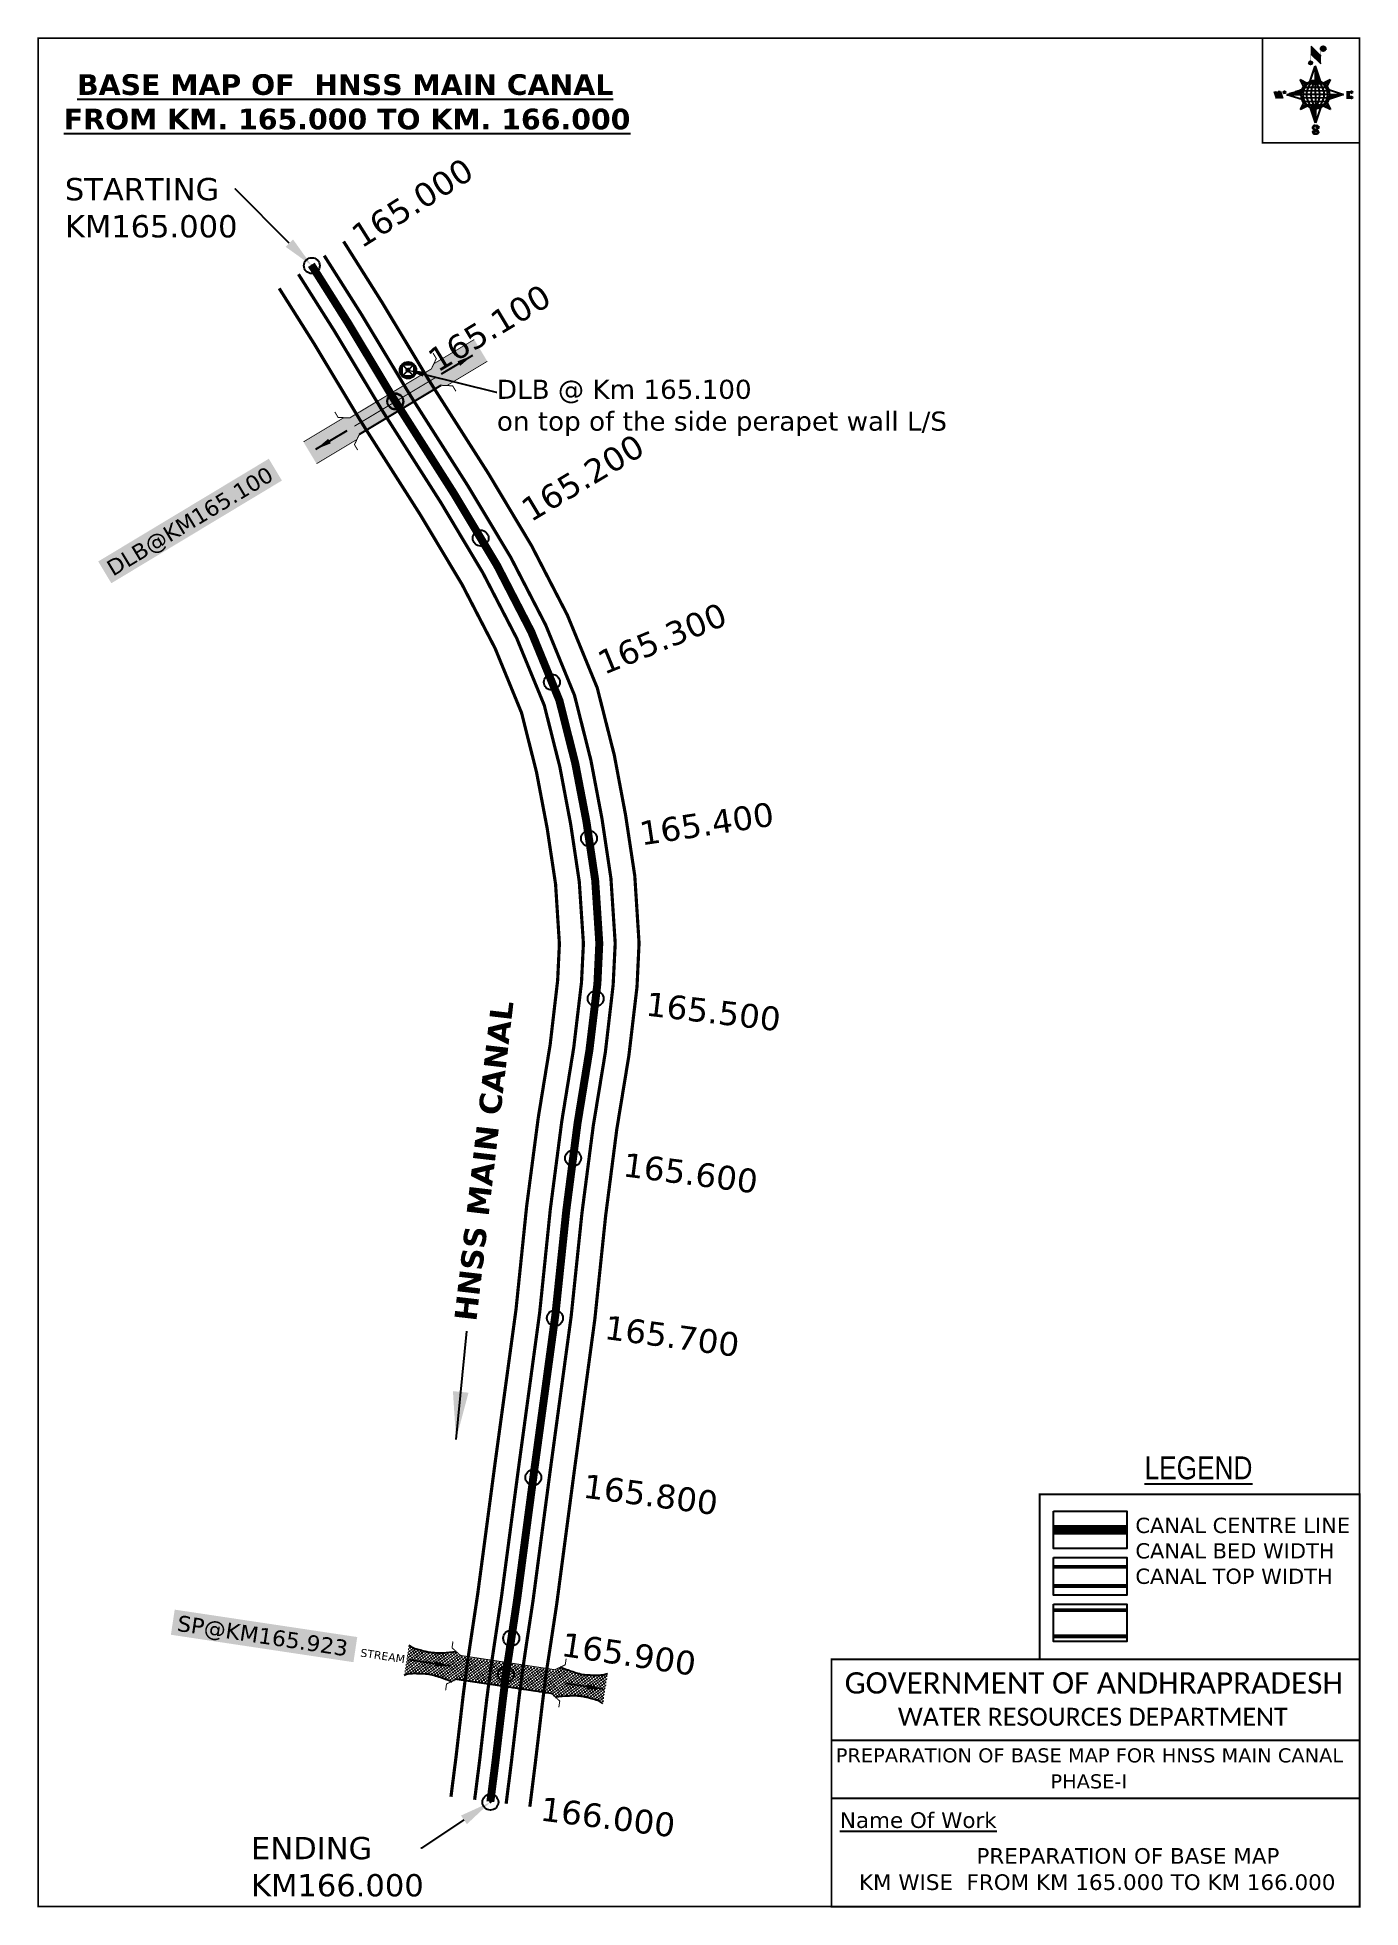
# Model space of a CAD drawing. Header units: inches. Extents: x 751649 to 752481, y 1667366 to 1668542.
import ezdxf
from ezdxf import colors
from ezdxf.entities.mleader import LeaderData, LeaderLine
from ezdxf.enums import TextEntityAlignment as Align
from ezdxf.math import Vec2, Vec3

# ---------------------------------------------------------------- set-up
doc = ezdxf.new("R2010")
doc.units = ezdxf.units.IN
doc.header["$MEASUREMENT"] = 0
doc.header["$PDMODE"] = 32
doc.header["$PDSIZE"] = 10
doc.linetypes.add('ACAD_ISO02W100', pattern=[15, 12, -3])
doc.linetypes.add('HIDDEN2', pattern=[0.1875, 0.125, -0.0625])
for name, color, linetype in [('AQUADUCT', 1, 'Continuous'), ('bord', 1, 'Continuous'), ('CANAL1', 1, 'Continuous'), ('CSMark', 72, 'Continuous'), ('DCBMS', 232, 'Continuous'), ('PAGE', 7, 'Continuous'), ('STRUCTURE', 5, 'Continuous'), ('TEXT', 7, 'Continuous')]:
    doc.layers.add(name, color=color, linetype=linetype)
doc.styles.add('ARIALN', font='ARIALN_1.TTF')
doc.styles.get("Standard").update_dxf_attribs({"font": 'verdana_0.ttf'})
doc.dimstyles.get("Standard").update_dxf_attribs({"dimtxt": 0.18, "dimasz": 0.18, "dimexe": 0.18, "dimexo": 0.0625, "dimgap": 0.09, "dimtad": 0, "dimtih": 1, "dimtoh": 1, "dimdec": 4, "dimzin": 0, "dimdsep": 46, "dimtxsty": 'Standard', "dimcen": 0.09, "dimadec": 0, "dimazin": 0, "dimtfac": 1, "dimtdec": 4, "dimtofl": 0, "dimtmove": 0, "dimatfit": 3, "dimfxl": 0, "dimtolj": 1, "dimtzin": 0, "dimarcsym": 0})
pattern_1 = [(267.297113149, (-8720374.938, 50637915.138), (10.5367255337, -0.497431438), [])]
pattern_2 = [(357.297113149, (-8720374.938, 50637915.138), (0.497431438, 10.5367255337), [])]

# ---------------------------------------------------------------- blocks, each defined once
blk = doc.blocks.new('DCBM')
at = {"layer": 'DCBMS'}
h = blk.add_hatch(color=132, dxfattribs=at)
h.paths.add_polyline_path([(3.7, 3.7, 0.414214), (-3.7, 3.7)])
h.paths.add_polyline_path([(3.7, 3.7), (3.7, -3.7, 0.198912), (5.2, 0, 0.198912)])
h.paths.add_polyline_path([(-3.7, -3.7, 0.414214), (3.7, -3.7)])
h.paths.add_polyline_path([(-3.7, 3.7, 0.198912), (-5.2, 0, 0.198912), (-3.7, -3.7)])
at = {"layer": 'DCBMS', "color": 0}
blk.add_lwpolyline([(-3.7, 3.7), (3.7, 3.7), (3.7, -3.7), (-3.7, -3.7)], close=True, dxfattribs=at)
for points in [[(-3.7, 3.7), (3.7, -3.7)], [(3.7, 3.7), (-3.7, -3.7)]]:
    blk.add_lwpolyline(points, dxfattribs=at)
for radius in [5.21, 1.05]:
    blk.add_circle((0, 0), radius, dxfattribs=at)
blk = doc.blocks.new('*X16')
at = {"color": 0, "linetype": 'Continuous'}
for p, q in [((6321.6, 240.5), (6322.3, 241.2)), ((6321.6, 240.3), (6322.3, 241)), ((6321.6, 240.1), (6322.3, 240.8)), ((6321.6, 239.9), (6322.4, 240.7)), ((6321.6, 239.8), (6322.4, 240.6)), ((6321.6, 239.6), (6322.5, 240.5)), ((6321.6, 239.4), (6322.5, 240.3)), ((6321.6, 239.2), (6322.6, 240.2)), ((6321.7, 239.1), (6322.6, 240.1)), ((6321.8, 240.8), (6322.4, 241.4)), ((6321.8, 239), (6322.7, 240)), ((6321.8, 239), (6322.8, 239.9)), ((6321.9, 238.9), (6322.9, 239.8)), ((6322, 238.8), (6323, 239.7)), ((6322.1, 241.3), (6322.4, 241.6)), ((6322.1, 238.7), (6323.1, 239.6)), ((6322.2, 238.6), (6323.1, 239.6)), ((6322.3, 238.5), (6323.2, 239.5)), ((6322.4, 238.5), (6323.3, 239.4)), ((6322.5, 238.4), (6323.4, 239.3)), ((6322.7, 238.4), (6323.6, 239.3)), ((6322.8, 238.3), (6323.7, 239.2)), ((6322.9, 238.3), (6323.8, 239.1)), ((6323.1, 238.2), (6323.9, 239.1)), ((6323.2, 238.2), (6324, 239)), ((6323.3, 238.2), (6324.2, 239)), ((6323.5, 238.1), (6324.3, 238.9)), ((6323.7, 238.1), (6324.4, 238.9)), ((6323.8, 238.1), (6324.6, 238.8)), ((6324.1, 238.2), (6324.7, 238.8)), ((6324.3, 238.3), (6324.9, 238.8)), ((6324.6, 238.3), (6325.1, 238.8)), ((6324.8, 238.4), (6325.2, 238.8)), ((6325.1, 238.5), (6325.4, 238.8)), ((6325.4, 238.6), (6325.6, 238.8))]:
    blk.add_line(p, q, dxfattribs=at)
blk = doc.blocks.new('*X15')
at = {"color": 0, "linetype": 'Continuous'}
for p, q in [((6324.4, 240.3), (6324.5, 240.4)), ((6324.6, 240.3), (6324.8, 240.5)), ((6324.7, 240.2), (6325, 240.5)), ((6324.8, 240.2), (6325.2, 240.6)), ((6325, 240.1), (6325.5, 240.6)), ((6325.1, 240.1), (6325.6, 240.6)), ((6325.2, 240), (6325.8, 240.6)), ((6325.3, 240), (6326, 240.6)), ((6325.4, 239.9), (6326.1, 240.6)), ((6325.5, 239.8), (6326.2, 240.5)), ((6325.6, 239.8), (6326.3, 240.5)), ((6325.7, 239.7), (6326.5, 240.4)), ((6325.9, 239.6), (6326.6, 240.3)), ((6326, 239.5), (6326.7, 240.3)), ((6326, 239.4), (6326.8, 240.2)), ((6326.1, 239.3), (6327, 240.2)), ((6326.2, 239.3), (6327.1, 240.1)), ((6326.3, 239.2), (6327.1, 240)), ((6326.4, 239.1), (6327.2, 239.9)), ((6326.5, 239), (6327.3, 239.8)), ((6326.5, 238.9), (6327.4, 239.7)), ((6326.6, 238.8), (6327.5, 239.6)), ((6326.7, 238.7), (6327.5, 239.5)), ((6326.8, 238.6), (6327.6, 239.4)), ((6326.8, 238.5), (6327.7, 239.3)), ((6326.8, 236.5), (6327.4, 237)), ((6326.9, 238.3), (6327.8, 239.2)), ((6326.9, 238.2), (6327.9, 239.1)), ((6326.9, 236.8), (6327.6, 237.4)), ((6327, 238.1), (6327.8, 239)), ((6327, 237.9), (6327.8, 238.8)), ((6327, 237.8), (6327.8, 238.6)), ((6327, 237.6), (6327.8, 238.4)), ((6327, 237.4), (6327.8, 238.2)), ((6327, 237.3), (6327.8, 238)), ((6327, 237.1), (6327.8, 237.9))]:
    blk.add_line(p, q, dxfattribs=at)
blk = doc.blocks.new('H')
at = {"layer": 'bord', "extrusion": (0.000427885, 0.004792, 0.999988)}
h = blk.add_hatch(dxfattribs=at)
h.set_pattern_fill('LINE', color=8, scale=84.387686, angle=-2.7029, style=0)
h.set_pattern_definition(pattern_2)
h.paths.add_polyline_path([(-492, 786, -0.090992), (-448, 775), (-486, 912)])
h = blk.add_hatch(dxfattribs=at)
h.set_pattern_fill('LINE', color=8, scale=84.387686, angle=-92.7029, style=0)
h.set_pattern_definition(pattern_1)
h.paths.add_polyline_path([(-625, 665, -0.090992), (-615, 710), (-751, 671)])
h = blk.add_hatch(dxfattribs=at)
h.set_pattern_fill('LINE', color=8, scale=84.387686, angle=-2.7029, style=0)
h.set_pattern_definition(pattern_2)
h.paths.add_polyline_path([(-504, 533, -0.090992), (-549, 543), (-510, 406)])
h = blk.add_hatch(dxfattribs=at)
h.set_pattern_fill('LINE', color=8, scale=84.387686, angle=-92.7029, style=0)
h.set_pattern_definition(pattern_1)
h.paths.add_polyline_path([(-246, 647), (-372, 653, -0.090992), (-382, 609)])
for p, q in [((-519, 1020, -1217), (-435, 927, -1216)), ((-516, 1087, -1217), (-432, 994, -1217)), ((-538, 774, -1216), (-487, 906, -1216)), ((-487, 906, -1216), (-493, 780, -1216)), ((-487, 906, -1216), (-448, 769, -1216)), ((-865, 701, -1215), (-847, 638, -1215)), ((-847, 700, -1215), (-829, 637, -1215)), ((-829, 699, -1215), (-811, 636, -1215)), ((-829, 699, -1215), (-811, 698, -1215)), ((-811, 698, -1215), (-794, 635, -1215)), ((-752, 665, -1215), (-615, 704, -1215)), ((-627, 794, -1216), (-567, 760, -1216)), ((-627, 794, -1216), (-584, 747, -1215)), ((-599, 731, -1215), (-627, 794, -1216)), ((-421, 753, -1216), (-359, 781, -1216)), ((-359, 781, -1216), (-405, 739, -1216)), ((-359, 781, -1216), (-392, 721, -1215)), ((-379, 693, -1215), (-246, 641, -1215)), ((-213, 669, -1215), (-217, 601, -1215)), ((-752, 665, -1215), (-625, 659, -1215)), ((-619, 614, -1215), (-752, 665, -1215)), ((-639, 526, -1214), (-606, 585, -1215)), ((-639, 526, -1214), (-593, 568, -1215)), ((-577, 553, -1215), (-639, 526, -1214)), ((-511, 400, -1214), (-549, 537, -1214)), ((-460, 533, -1215), (-511, 400, -1214)), ((-505, 527, -1214), (-511, 400, -1214)), ((-371, 513, -1214), (-431, 546, -1215)), ((-371, 513, -1214), (-414, 560, -1215)), ((-399, 576, -1215), (-371, 513, -1214)), ((-246, 641, -1215), (-383, 603, -1215)), ((-373, 647, -1215), (-246, 641, -1215)), ((-197, 600, -1215), (-194, 668, -1215))]:
    blk.add_line(p, q, dxfattribs=at)
at = {"layer": 'bord', "color": 8, "linetype": 'ByBlock', "extrusion": (0.000427885, 0.004792, 0.999988)}
for p, q in [((-375, 679, -1215), (-620, 691, -1215)), ((-386, 711, -1215), (-605, 722, -1215)), ((-411, 744, -1216), (-578, 752, -1216)), ((-493, 780, -1216), (-505, 527, -1214)), ((-373, 647, -1215), (-625, 659, -1215)), ((-378, 616, -1215), (-623, 628, -1215)), ((-392, 585, -1215), (-611, 595, -1215)), ((-420, 555, -1215), (-587, 562, -1215))]:
    blk.add_line(p, q, dxfattribs=at)
at = {"layer": 'bord', "extrusion": (0.000427885, 0.004792, 0.999988), "elevation": -1212}
for points, const_width in [([(-522, 960), (-516, 1093)], 1.61), ([(-434, 933), (-428, 1066)], 1.61), ([(-870, 707), (-846, 706)], 0.642), ([(-829, 643), (-821, 678)], 0.642), ([(-793, 641), (-782, 694)], 0.642), ([(-223, 676), (-174, 673)], 0.706), ([(-829, 643), (-855, 644)], 0.642), ([(-811, 642), (-784, 641)], 0.642), ([(-177, 605), (-226, 607)], 0.706), ([(-195, 645), (-185, 644)], 0.706)]:
    blk.add_lwpolyline(points, dxfattribs=dict(at, const_width=const_width))
for points, const_width in [([(-414, 1073, 1), (-398, 1058, 1)], 22.3), ([(-530, 950, 1), (-520, 939, 1)], 14.8), ([(-776, 697, 1), (-769, 690, 1)], 8.9), ([(-180, 618, 1), (-173, 611, 1)], 9.79), ([(-178, 667, 1), (-171, 660, 1)], 9.79), ([(-490, 362, 1), (-498, 369, 1)], 11.1), ([(-525, 322, 1), (-533, 329, 1)], 11.1)]:
    blk.add_lwpolyline(points, format="xyb", close=True, dxfattribs=dict(at, const_width=const_width))
for points in [[(-537, 317), (-531, 310), (-520, 307), (-505, 307), (-494, 310), (-486, 318), (-487, 326), (-491, 333), (-494, 336), (-503, 341), (-522, 347), (-530, 352), (-534, 355), (-537, 363), (-537, 373), (-530, 381), (-520, 384), (-504, 384), (-493, 380), (-487, 373)], [(-522, 348), (-526, 354), (-528, 361), (-528, 371), (-526, 375), (-521, 381), (-515, 384)], [(-505, 307), (-499, 312), (-497, 319), (-497, 327), (-501, 335), (-509, 343)]]:
    blk.add_lwpolyline(points, dxfattribs=at)
at = {"layer": 'bord', "extrusion": (0.000427885, 0.004792, 0.999988)}
for centre, radius in [((-406, 1065, -1212), 22.3), ((-525, 944, -1212), 14.8), ((-773, 694, -1212), 8.9), ((-498, 659, -1212), 127), ((-177, 615, -1212), 9.79), ((-174, 663, -1212), 9.79), ((-494, 365, -1212), 11.1), ((-529, 325, -1212), 11.1)]:
    blk.add_circle(centre, radius, dxfattribs=at)
at = {"layer": 'bord', "color": 8, "linetype": 'ByBlock', "extrusion": (0.000427885, 0.004792, 0.999988)}
for centre, radius, start, end in [((-482, 658, -1212), 128, 94.9254, 259.6691), ((-437, 656, -1212), 141, 113.2864, 241.308), ((-316, 651, -1212), 222, 142.5892, 212.0053), ((-560, 662, -1212), 141, 293.2864, 61.308), ((-681, 668, -1212), 222, 322.5892, 32.0053), ((-515, 660, -1212), 128, 274.9254, 79.6691)]:
    blk.add_arc(centre, radius, start, end, dxfattribs=at)
at = {"layer": 'bord', "extrusion": (0.000427885, 0.004792, 0.999988)}
for points in [[(-516, 1093, -1212), (-431, 1000, -1212), (-519, 1026, -1212), (-434, 933, -1212)], [(-864, 707, -1212), (-846, 706, -1212), (-846, 644, -1212), (-829, 643, -1212)], [(-829, 705, -1212), (-811, 704, -1212), (-811, 642, -1212), (-793, 641, -1212)], [(-193, 674, -1212), (-197, 606, -1212), (-213, 675, -1212), (-216, 607, -1212)]]:
    blk.add_solid(points, dxfattribs=at)
at = {"layer": 'bord', "extrusion": (0.000427885, 0.004792, 0.999988), "xscale": 7.977342409717546, "yscale": 7.977342408231451, "zscale": 7.977342408476333, "rotation": 138.0840426661453}
for name, p in [('*X15', (38301, -31929, -1212)), ('*X16', (38314, -31951, -1212))]:
    blk.add_blockref(name, p, dxfattribs=at)
blk = doc.blocks.new('DLB')
at = {"layer": 'STRUCTURE'}
h = blk.add_hatch(dxfattribs=at)
h.set_pattern_fill('DOTS', color=6, scale=20, angle=320.37224793, style=0)
h.paths.add_polyline_path([(769699.5, 1706950), (769699.5, 1706934), (769729.1, 1706934), (769732.1, 1706936), (769792.1, 1706936), (769795.1, 1706934), (769824.7, 1706934), (769824.7, 1706950), (769795.1, 1706950), (769792.1, 1706948), (769732.1, 1706948), (769729.1, 1706950)])
at = {"layer": 'STRUCTURE', "color": 6, "linetype": 'ACAD_ISO02W100', "ltscale": 0.5, "const_width": 0.5}
for points in [[(769699.5, 1706950), (769729.1, 1706950)], [(769795.1, 1706950), (769824.7, 1706950)], [(769699.5, 1706934), (769729.1, 1706934)], [(769795.1, 1706934), (769824.7, 1706934)]]:
    blk.add_lwpolyline(points, dxfattribs=at)
at = {"layer": 'STRUCTURE', "color": 6, "const_width": 0.628}
for points in [[(769726.1, 1706956), (769726.1, 1706952), (769732.1, 1706948), (769792.1, 1706948), (769798.1, 1706952), (769798.1, 1706956)], [(769732.1, 1706942), (769792.1, 1706942)], [(769726.1, 1706928), (769726.1, 1706932), (769732.1, 1706936), (769792.1, 1706936), (769798.1, 1706932), (769798.1, 1706928)]]:
    blk.add_lwpolyline(points, dxfattribs=at)
at = {"layer": 'STRUCTURE', "color": 6}
blk.add_lwpolyline([(769732.1, 1706936), (769792.1, 1706936)], dxfattribs=at)
blk.add_lwpolyline([(769732.1, 1706936), (769792.1, 1706936)], dxfattribs=at)
at = {"layer": 'STRUCTURE', "color": 0}
blk.add_circle((769762.1, 1706942), 1.8, dxfattribs=at)
for points in [[(769703.8, 1706942), (769726.7, 1706942)], [(769818.6, 1706942), (769795.7, 1706942)]]:
    blk.add_leader(points, dimstyle='Standard', override={"dimasz": 10, "dimgap": 0.09, "dimtad": 0}, dxfattribs=at)
blk = doc.blocks.new('SP')
at = {"layer": 'STRUCTURE'}
h = blk.add_hatch(dxfattribs=at)
h.set_pattern_fill('DASH', color=256, scale=8, style=0)
edge = h.paths.add_edge_path()
edge.add_spline(control_points=[(769825.7, 1706742.1), (769825.3, 1706741.8), (769823.8, 1706740.8), (769820.9, 1706740.3), (769817, 1706739.7), (769811.4, 1706738.9), (769804, 1706739.7), (769798.4, 1706741), (769795.6, 1706741.6)], knot_values=[0, 0, 0, 0, 1.613557, 5.24513, 8.624976, 13.470124, 22.190216, 30.746377, 30.746377, 30.746377, 30.746377], degree=3, periodic=0)
edge.add_line((769795.6, 1706741.6), (769792.6, 1706739.6))
edge.add_line((769792.6, 1706739.6), (769732.6, 1706739.6))
edge.add_line((769732.6, 1706739.6), (769729.6, 1706741.6))
edge.add_spline(control_points=[(769729.6, 1706741.6), (769726.9, 1706740.9), (769721.3, 1706739.5), (769713.9, 1706738.5), (769708.3, 1706739.1), (769704.4, 1706739.6), (769701.5, 1706740), (769700, 1706741), (769699.5, 1706741.3)], knot_values=[0, 0, 0, 0, 8.556161, 17.276253, 22.121402, 25.501247, 29.13282, 30.746377, 30.746377, 30.746377, 30.746377], degree=3, periodic=0)
edge.add_line((769699.5, 1706741.3), (769699.5, 1706722.1))
edge.add_spline(control_points=[(769699.5, 1706722.1), (769700, 1706722.4), (769701.4, 1706723.4), (769704.3, 1706724), (769708.2, 1706724.5), (769713.8, 1706725.3), (769721.2, 1706724.5), (769726.8, 1706723.3), (769729.6, 1706722.6)], knot_values=[0, 0, 0, 0, 1.613557, 5.24513, 8.624976, 13.470124, 22.190216, 30.746377, 30.746377, 30.746377, 30.746377], degree=3, periodic=0)
edge.add_line((769729.6, 1706722.6), (769732.6, 1706724.6))
edge.add_line((769732.6, 1706724.6), (769792.6, 1706724.6))
edge.add_line((769792.6, 1706724.6), (769795.6, 1706722.6))
edge.add_spline(control_points=[(769795.6, 1706722.6), (769798.4, 1706723.3), (769803.9, 1706724.8), (769811.3, 1706725.8), (769817, 1706725.1), (769820.9, 1706724.7), (769823.8, 1706724.2), (769825.2, 1706723.3), (769825.7, 1706723)], knot_values=[0, 0, 0, 0, 8.556161, 17.276253, 22.121402, 25.501247, 29.13282, 30.746377, 30.746377, 30.746377, 30.746377], degree=3, periodic=0)
edge.add_line((769825.7, 1706723), (769825.7, 1706742.1))
h.paths.add_polyline_path([(769764.2, 1706732.1, -1), (769761.1, 1706732.1, -1)], flags=0)
h.paths.add_polyline_path([(769761.1, 1706732.1, 1), (769764.2, 1706732.1, 1)], flags=16)
at = {"layer": 'STRUCTURE', "const_width": 0.628}
for points in [[(769726.6, 1706747.6), (769726.6, 1706743.6), (769732.6, 1706739.6), (769792.6, 1706739.6), (769798.6, 1706743.6), (769798.6, 1706747.6)], [(769726.6, 1706716.6), (769726.6, 1706720.6), (769732.6, 1706724.6), (769792.6, 1706724.6), (769798.6, 1706720.6), (769798.6, 1706716.6)]]:
    blk.add_lwpolyline(points, dxfattribs=at)
at = {"layer": 'STRUCTURE', "color": 3}
blk.add_lwpolyline([(769732.6, 1706724.6), (769792.6, 1706724.6)], dxfattribs=at)
blk.add_lwpolyline([(769732.6, 1706724.6), (769792.6, 1706724.6)], dxfattribs=at)
at = {"layer": 'STRUCTURE', "color": 0}
blk.add_circle((769762.6, 1706732.1), 1.55, dxfattribs=at)
at = {"layer": 'STRUCTURE'}
for points in [[(769699.5, 1706741.3), (769700.9, 1706740.5), (769704.4, 1706739.6), (769707.8, 1706739.2), (769712.6, 1706738.8), (769721.3, 1706739.7), (769729.6, 1706741.6)], [(769825.7, 1706742.1), (769824.3, 1706741.3), (769820.8, 1706740.3), (769817.5, 1706739.8), (769812.7, 1706739.2), (769804, 1706739.9), (769795.6, 1706741.6)], [(769699.5, 1706722.1), (769700.9, 1706723), (769704.4, 1706724), (769707.7, 1706724.5), (769712.5, 1706725), (769721.2, 1706724.4), (769729.6, 1706722.6)], [(769825.7, 1706723), (769824.3, 1706723.8), (769820.8, 1706724.7), (769817.4, 1706725.1), (769812.6, 1706725.5), (769803.9, 1706724.6), (769795.6, 1706722.6)]]:
    blk.add_spline(points, degree=3, dxfattribs=at)
at = {"layer": 'STRUCTURE', "color": 0}
blk.add_text('STREAM', height=5, dxfattribs=at).set_placement((769684.3, 1706732.1), align=Align.MIDDLE_CENTER)
for points in [[(769727.4, 1706732.1), (769700.8, 1706732.1)], [(769824.4, 1706732.1), (769800.5, 1706732.1)]]:
    blk.add_leader(points, dimstyle='Standard', override={"dimasz": 10, "dimgap": 0.09, "dimtad": 0}, dxfattribs=at)

msp = doc.modelspace()

# ---------------------------------------------------------------- linework, layer by layer
at = {"color": 3}
for p in [(751821.5, 1668398.8), (751873.9, 1668313.6), (751927.7, 1668227.4), (751972.5, 1668136.8), (751995.8, 1668038.5), (752000, 1667937.7), (751985.8, 1667837.4), (751974.4, 1667736.8), (751960.8, 1667636.5), (751946.9, 1667535.4), (751933.8, 1667432.3)]:
    msp.add_point(p, dxfattribs=at)
at = {"layer": 'CANAL1', "color": 200, "const_width": 2}
for points in [[(751841.5, 1668414), (751865.6, 1668375.8), (751894.1, 1668328.4), (751897.7, 1668322.7), (751932.5, 1668268.1), (751959.7, 1668222.6), (751982.2, 1668179), (752001, 1668133.2), (752011.7, 1668091), (752018.8, 1668053.3), (752024.6, 1668015), (752027.3, 1667972.7), (752026, 1667945.1), (752020.9, 1667901.9), (752013.3, 1667855.6), (752006.3, 1667801.3), (751999.5, 1667736.2), (751986.4, 1667639.4), (751975.5, 1667556.8), (751971.7, 1667531.7), (751968.6, 1667511.5), (751966.3, 1667492.7), (751961.8, 1667454.8), (751958.6, 1667429.4)], [(751801, 1668384.5), (751823, 1668349.6), (751851.5, 1668302.2), (751855.4, 1668296), (751889.9, 1668241.8), (751916, 1668198.2), (751936.8, 1668158), (751953.4, 1668117.5), (751962.8, 1668080.2), (751969.5, 1668044.9), (751974.8, 1668009.7), (751977.2, 1667972.2), (751976.1, 1667949.2), (751971.4, 1667908.9), (751963.9, 1667862.8), (751956.6, 1667807.1), (751949.9, 1667742.1), (751936.8, 1667646), (751925.9, 1667563.8), (751922.2, 1667539.1), (751919.1, 1667518.4), (751916.6, 1667498.7), (751912.2, 1667460.8), (751909, 1667435.7)]]:
    msp.add_lwpolyline(points, dxfattribs=at)
at = {"layer": 'CANAL1', "color": 1, "linetype": 'HIDDEN2', "ltscale": 100, "const_width": 5}
msp.add_lwpolyline([(751821.2, 1668399.3), (751844.3, 1668362.7), (751872.8, 1668315.3), (751876.6, 1668309.3), (751911.2, 1668254.9), (751937.9, 1668210.4), (751959.5, 1668168.5), (751977.2, 1668125.3), (751987.2, 1668085.6), (751994.2, 1668049.1), (751999.7, 1668012.3), (752002.3, 1667972.5), (752001.1, 1667947.1), (751996.1, 1667905.4), (751988.6, 1667859.2), (751981.5, 1667804.2), (751974.7, 1667739.1), (751961.6, 1667642.7), (751950.7, 1667560.3), (751947, 1667535.4), (751943.9, 1667514.9), (751941.5, 1667495.7), (751937, 1667457.8), (751933.8, 1667432.6)], dxfattribs=at)
at = {"layer": 'CANAL1', "color": 5, "const_width": 2}
for points in [[(751943.7, 1667431.3), (751946.9, 1667456.6), (751951.4, 1667494.5), (751953.8, 1667513.6), (751956.8, 1667533.9), (751960.6, 1667558.9), (751971.5, 1667641.4), (751984.6, 1667737.9), (751991.4, 1667803), (751998.5, 1667857.7), (752006.1, 1667904), (752011, 1667946.3), (752012.3, 1667972.5), (752009.6, 1668013.4), (752004, 1668050.8), (751997, 1668087.7), (751986.7, 1668128.5), (751968.6, 1668172.7), (751946.6, 1668215.3), (751919.7, 1668260.2), (751885, 1668314.7), (751881.4, 1668320.5), (751852.8, 1668368), (751829.3, 1668405.1)], [(751813.1, 1668393.4), (751835.8, 1668357.5), (751864.3, 1668310.1), (751868.1, 1668304), (751902.7, 1668249.7), (751929.1, 1668205.5), (751950.4, 1668164.3), (751967.7, 1668122.2), (751977.5, 1668083.4), (751984.3, 1668047.4), (751989.7, 1668011.3), (751992.3, 1667972.4), (751991.1, 1667948), (751986.2, 1667906.8), (751978.7, 1667860.6), (751971.5, 1667805.3), (751964.8, 1667740.3), (751951.7, 1667644), (751940.8, 1667561.7), (751937.1, 1667536.9), (751934, 1667516.3), (751931.5, 1667496.9), (751927.1, 1667459), (751923.9, 1667433.8)]]:
    msp.add_lwpolyline(points, dxfattribs=at)
at = {"layer": 'CANAL1', "color": 1, "linetype": 'HIDDEN2', "ltscale": 100, "const_width": 6, "elevation": -0.4}
msp.add_lwpolyline([(752334, 1667603.6), (752288, 1667603.6)], dxfattribs=at)
at = {"layer": 'CANAL1', "color": 5, "const_width": 2.4, "elevation": -0.4}
for points in [[(752334, 1667580.3), (752288, 1667580.3)], [(752334, 1667568.3), (752288, 1667568.3)]]:
    msp.add_lwpolyline(points, dxfattribs=at)
at = {"layer": 'CANAL1', "color": 200, "const_width": 2.4, "elevation": -0.4}
for points in [[(752334, 1667553.1), (752288, 1667553.1)], [(752334, 1667536.6), (752288, 1667536.6)]]:
    msp.add_lwpolyline(points, dxfattribs=at)
at = {"layer": 'DCBMS', "color": 132, "true_color": 0x00d1bf}
msp.add_point((751882, 1668333, 100), dxfattribs=at)
at = {"layer": 'PAGE', "const_width": 1}
msp.add_lwpolyline([(751649.4, 1668541.9), (751649.4, 1667366.6), (752480.4, 1667366.6), (752480.4, 1668541.9), (751649.4, 1668541.9)], dxfattribs=at)
at = {"layer": 'PAGE'}
for points, const_width in [([(752480.4, 1668541.9), (752419.3, 1668541.9), (752419.3, 1668476.1), (752480.4, 1668476.1)], 1), ([(752480.4, 1667522.2), (752279.2, 1667522.2), (752279.2, 1667626), (752480.4, 1667626)], 1.2), ([(752148.3, 1667522.2), (752480.4, 1667522.2), (752480.4, 1667366.6), (752148.3, 1667366.6)], 1.2)]:
    msp.add_lwpolyline(points, close=True, dxfattribs=dict(at, const_width=const_width))
at = {"layer": 'PAGE', "elevation": -0.4}
for points in [[(752288, 1667615.4), (752334, 1667615.4), (752334, 1667591.8), (752288, 1667591.8)], [(752288, 1667586.1), (752334, 1667586.1), (752334, 1667562.6), (752288, 1667562.6)], [(752288, 1667556.8), (752334, 1667556.8), (752334, 1667533.3), (752288, 1667533.3)]]:
    msp.add_lwpolyline(points, close=True, dxfattribs=at)
at = {"layer": 'PAGE'}
for points in [[(752148.3, 1667471.2), (752480.4, 1667471.2)], [(752148.3, 1667434.9), (752480.4, 1667434.9)]]:
    msp.add_lwpolyline(points, dxfattribs=at)
at = {"layer": 'STRUCTURE', "color": 0}
for p in [(751874.1, 1668313.2), (751943.6, 1667512.7)]:
    msp.add_point(p, dxfattribs=at)

# ---------------------------------------------------------------- block references
at = {"layer": 'AQUADUCT', "color": 1, "xscale": 0.0703495379661093, "yscale": 0.07034953800030053, "zscale": 0.07034953795990817, "rotation": 3.078330607406165}
msp.add_blockref('H', (752490.1, 1668462.4, 85.4), dxfattribs=at)
at = {"layer": 'DCBMS', "color": 132, "true_color": 0x00d1bf}
msp.add_blockref('DCBM', (751882, 1668333, 100), dxfattribs=at)
at = {"layer": 'STRUCTURE', "color": 0}
for name, p, rotation in [('DLB', (969507.1, -191477.2), 30.9478652320963), ('SP', (-263864.1, 94743.2), 351.4188289945944)]:
    msp.add_blockref(name, p, dxfattribs=dict(at, rotation=rotation))

# ---------------------------------------------------------------- texts
at = {"layer": 'CANAL1', "insert": (751910.9, 1667735), "char_height": 14, "width": 205.129, "attachment_point": 1, "rotation": 83.3506}
msp.add_mtext('\\pi0.96322;{\\fVerdana|b1|i0|c0|p34;HNSS MAIN CANAL}', dxfattribs=at)
at = {"layer": 'CSMark', "color": 1}
for s, rotation, p in [('165.000', 32.2562, (751848.7, 1668415.7)), ('165.100', 31.052, (751896.7, 1668337.7)), ('165.200', 30.928, (751955.3, 1668243.6)), ('165.300', 22.2898, (752002.4, 1668148.2)), ('165.400', 8.5189, (752027.7, 1668041.5)), ('165.500', 353.268, (752031.8, 1667934.6)), ('165.600', 352.6104, (752017.5, 1667833.5)), ('165.700', 352.2549, (752005.9, 1667731.2)), ('165.800', 352.4767, (751992.4, 1667631.4)), ('165.900', 351.4534, (751978.8, 1667531.8)), ('166.000', 352.7787, (751965.5, 1667428.3))]:
    msp.add_text(s, height=15, rotation=rotation, dxfattribs=at).set_placement(p, align=Align.MIDDLE_LEFT)
at = {"layer": 'PAGE', "extrusion": (0.000201441, 0.004807, 0.999988), "style": 'ARIALN'}
msp.add_text('%%ULEGEND', height=14.4, rotation=359.9999, dxfattribs=at).set_placement((752379.1, 1667622.6, 8167.6), align=Align.MIDDLE)
at = {"layer": 'PAGE', "extrusion": (0.000201441, 0.004807, 0.999988)}
for s, height, p in [('PREPARATION OF BASE MAP FOR HNSS MAIN CANAL', 8.878, (752151, 1667437.3, 8166.7)), ('%%UName Of Work', 9.822, (752153.6, 1667396.1, 8165.4))]:
    msp.add_text(s, height=height, rotation=359.9999, dxfattribs=at).set_placement(p)
for s, height, p in [('PHASE-I', 8.88, (752310.1, 1667425.4, 8166.6)), ('PREPARATION OF BASE MAP', 9.822, (752334.7, 1667378.5, 8165.4)), ('KM WISE  FROM KM 165.000 TO KM 166.000', 9.822, (752315.4, 1667362, 8165.4))]:
    msp.add_text(s, height=height, rotation=359.9999, dxfattribs=at).set_placement(p, align=Align.MIDDLE_CENTER)
at = {"layer": 'PAGE', "extrusion": (0.000201441, 0.004807, 0.999988), "attachment_point": 1, "text_direction": (1, -1e-06, -0.000201)}
for s, insert, char_height, width in [('CANAL CENTRE LINE CANAL BED WIDTH {\\H2.3741x; }CANAL TOP WIDTH{\\H1.9188x; }', (752339.4, 1667611.2, -0.4), 9.6, 168.926), ('\\pi3.5885;{\\fCalibri|b0|i0|c0|p34;\\H1.3333x;GOVERNMENT OF ANDHRAPRADESH\\P\\pi37.073;\\H0.83998x;WATER RESOURCES DEPARTMENT}', (752153, 1667514, -1.3), 10.059, 321.276)]:
    msp.add_mtext(s, dxfattribs=dict(at, insert=insert, char_height=char_height, width=width))
at = {"layer": 'STRUCTURE', "color": 5, "char_height": 10, "attachment_point": 1, "bg_fill": 1, "box_fill_scale": 1.3, "bg_fill_color": 7, "bg_fill_true_color": 16777215, "bg_fill_transparency": 4390977}
for s, insert, width, rotation in [('DLB@KM165.100', (751691.3, 1668211.7), 119.22, 31.052), ('SP@KM165.923', (751737.8, 1667550), 110.08, 351.4534)]:
    msp.add_mtext(s, dxfattribs=dict(at, insert=insert, width=width, rotation=rotation))
at = {"layer": 'TEXT', "color": 1, "insert": (751652.1, 1668519.2), "char_height": 13, "width": 379.826, "attachment_point": 1}
msp.add_mtext('\\pi21.755;{\\fVerdana|b1|i0|c0|p34;\\LBASE MAP OF  HNSS MAIN CANAL \\P\\pi13.452;FROM KM. 165.000 TO KM. 166.000}', dxfattribs=at)

# ---------------------------------------------------------------- leaders
at = {"layer": 'CANAL1'}
msp.add_leader([(751912.2, 1667660.5), (751918.9, 1667728.5)], dimstyle='Standard', override={"dimasz": 30, "dimgap": 0.09, "dimtad": 0}, dxfattribs=at)
at = {"layer": 'DCBMS', "color": 5}
ml = msp.add_multileader_mtext('Standard', dxfattribs=at)
ml.set_content('STARTING\\PKM165.000', color=5)
ml.set_leader_properties()
ml.build(insert=Vec2(0, 0))
ml.multileader.update_dxf_attribs({"dogleg_length": 0.36, "arrow_head_size": 20})
ctx = ml.context
ctx.base_point, ctx.char_height, ctx.arrow_head_size, ctx.landing_gap_size, ctx.plane_origin = Vec3(751666.1, 1668446.8), 14, 20, 0.09, Vec3(751816.5, 1668531.4)
notes = []
notes.append((ctx, [(0, (1, 1, 0), (751773.5, 1668446.8), (-1, 0), 0.36, [(0, [(751821.5, 1668398.8)], 0, [])])]))
ctx.mtext.insert, ctx.mtext.flow_direction = Vec3(751666.2, 1668453.9), 5
at = {"layer": 'DCBMS', "color": 132, "true_color": 0x00d1bf}
ml = msp.add_multileader_mtext('Standard', dxfattribs=at)
ml.set_content('DLB @ Km 165.100\\Pon top of the side perapet wall L/S', color=(0, 209, 191))
ml.set_leader_properties()
ml.build(insert=Vec2(0, 0))
ml.multileader.update_dxf_attribs({"dogleg_length": 0.36, "arrow_head_size": 10})
ctx = ml.context
ctx.base_point, ctx.char_height, ctx.arrow_head_size, ctx.landing_gap_size, ctx.plane_origin = Vec3(751937.8, 1668319.3, 100), 12, 10, 0.09, Vec3(751882, 1668333, 100)
notes.append((ctx, [(0, (1, 1, 0), (751937.4, 1668319.3, 100), (1, 0), 0.36, [(0, [(751882, 1668333, 100)], 0, [])])]))
ctx.mtext.insert, ctx.mtext.flow_direction = Vec3(751937.9, 1668327, 100), 5
at = {"layer": 'DCBMS', "color": 5}
ml = msp.add_multileader_mtext('Standard', dxfattribs=at)
ml.set_content('ENDING \\PKM166.000', color=5)
ml.set_leader_properties()
ml.build(insert=Vec2(0, 0))
ml.multileader.update_dxf_attribs({"dogleg_length": 0.36, "arrow_head_size": 20})
ctx = ml.context
ctx.base_point, ctx.char_height, ctx.arrow_head_size, ctx.landing_gap_size, ctx.plane_origin = Vec3(751783.2, 1667403.3), 14, 20, 0.09, Vec3(751916.6, 1667325)
notes.append((ctx, [(0, (1, 1, 0), (751890.5, 1667403.3), (-1, 0), 0.36, [(0, [(751933.8, 1667432.3)], 0, [])])]))
ctx.mtext.insert, ctx.mtext.width, ctx.mtext.flow_direction = Vec3(751783.3, 1667410.4), 108.896, 5
for ctx, leaders in notes:
    for number, flags, end, landing, length, lines in leaders:
        leader = LeaderData()
        leader.index, (leader.has_last_leader_line, leader.has_dogleg_vector, leader.attachment_direction) = number, flags
        leader.last_leader_point, leader.dogleg_vector, leader.dogleg_length = Vec3(end), Vec3(landing), length
        for number, points, colour, breaks in lines:
            line = LeaderLine()
            line.index, line.vertices, line.color, line.breaks = number, Vec3.list(points), colors.encode_raw_color(colour), breaks
            leader.lines.append(line)
        ctx.leaders.append(leader)

doc.saveas('drawing.dxf')
